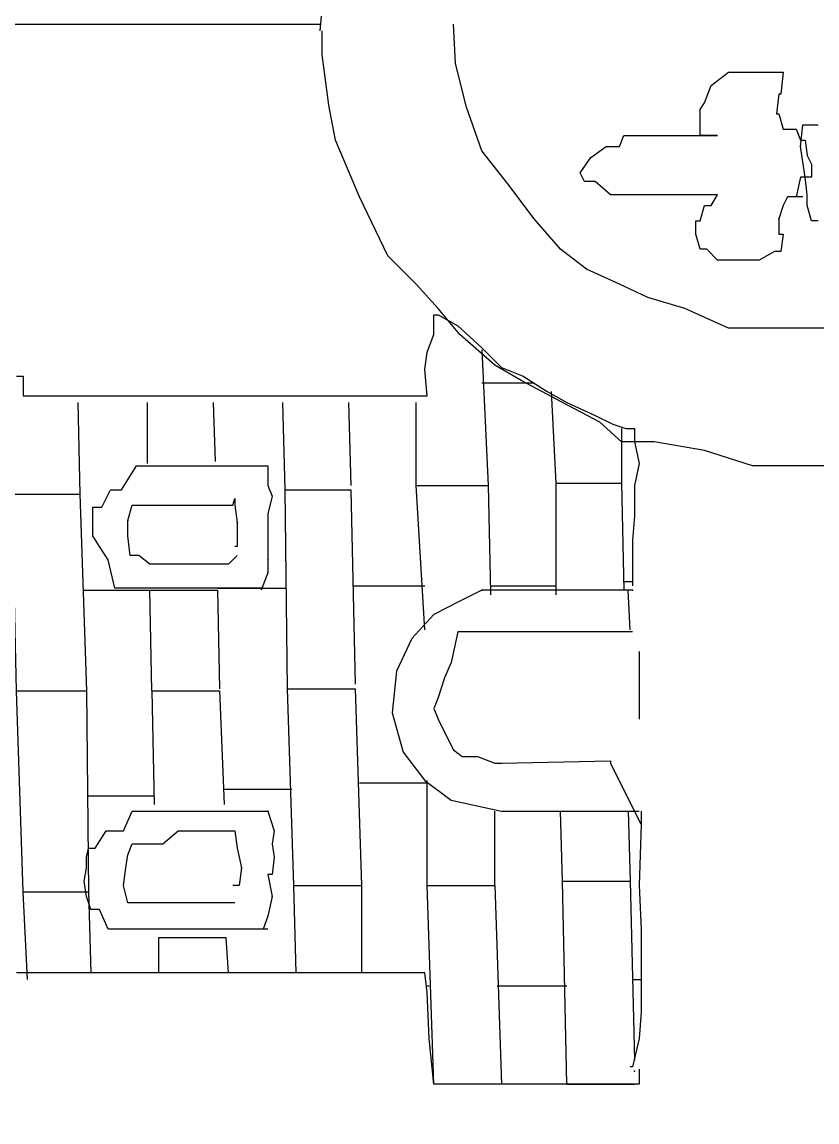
# Model space of a CAD drawing. Extents: x 729854 to 730444, y 4373781 to 4374808.
# Drawn here: x 729888.38 to 729892.02, y 4374637.16 to 4374642.19 of the extents above; entities that cross this region are included whole.
import ezdxf

# ---------------------------------------------------------------- set-up
doc = ezdxf.new("R2010")
doc.units = 0
doc.layers.get('0').update_dxf_attribs({"linetype": 'CONTINUOUS'})

msp = doc.modelspace()

# ---------------------------------------------------------------- linework, layer by layer
at = {"color": 0, "linetype": 'CONTINUOUS'}
for p, q in [((729889.74, 4374642.15), (729889.75, 4374642.25)), ((729889.74, 4374642.15), (729889.75, 4374642.25)), ((729888.19, 4374642.18), (729888.97, 4374642.18)), ((729888.19, 4374642.18), (729888.97, 4374642.18)), ((729888.97, 4374642.18), (729889.59, 4374642.18)), ((729888.97, 4374642.18), (729889.59, 4374642.18)), ((729889.59, 4374642.18), (729889.74, 4374642.18)), ((729889.59, 4374642.18), (729889.74, 4374642.18)), ((729890.36, 4374642), (729890.35, 4374642.18)), ((729890.36, 4374642), (729890.35, 4374642.18)), ((729889.75, 4374642.04), (729889.75, 4374642.15)), ((729889.75, 4374642.04), (729889.75, 4374642.15)), ((729889.76, 4374641.96), (729889.75, 4374642.04)), ((729889.76, 4374641.96), (729889.75, 4374642.04)), ((729890.41, 4374641.8), (729890.36, 4374642)), ((729890.41, 4374641.8), (729890.36, 4374642)), ((729889.78, 4374641.81), (729889.76, 4374641.96)), ((729889.78, 4374641.81), (729889.76, 4374641.96)), ((729891.53, 4374641.9), (729891.61, 4374641.96)), ((729891.53, 4374641.9), (729891.61, 4374641.96)), ((729891.61, 4374641.96), (729891.68, 4374641.96)), ((729891.61, 4374641.96), (729891.68, 4374641.96)), ((729891.68, 4374641.96), (729891.76, 4374641.96)), ((729891.68, 4374641.96), (729891.76, 4374641.96)), ((729891.76, 4374641.96), (729891.81, 4374641.96)), ((729891.76, 4374641.96), (729891.81, 4374641.96)), ((729891.81, 4374641.96), (729891.86, 4374641.96)), ((729891.81, 4374641.96), (729891.86, 4374641.96)), ((729891.86, 4374641.96), (729891.85, 4374641.86)), ((729891.86, 4374641.96), (729891.85, 4374641.86)), ((729891.5, 4374641.82), (729891.53, 4374641.9)), ((729891.5, 4374641.82), (729891.53, 4374641.9)), ((729891.48, 4374641.79), (729891.5, 4374641.82)), ((729891.48, 4374641.79), (729891.5, 4374641.82)), ((729891.84, 4374641.86), (729891.83, 4374641.77)), ((729891.84, 4374641.86), (729891.83, 4374641.77)), ((729891.85, 4374641.86), (729891.84, 4374641.86)), ((729891.85, 4374641.86), (729891.84, 4374641.86)), ((729889.81, 4374641.65), (729889.78, 4374641.81)), ((729889.81, 4374641.65), (729889.78, 4374641.81)), ((729890.48, 4374641.6), (729890.41, 4374641.8)), ((729890.48, 4374641.6), (729890.41, 4374641.8)), ((729891.48, 4374641.67), (729891.48, 4374641.79)), ((729891.48, 4374641.67), (729891.48, 4374641.79)), ((729891.83, 4374641.77), (729891.84, 4374641.77)), ((729891.83, 4374641.77), (729891.84, 4374641.77)), ((729891.84, 4374641.77), (729891.86, 4374641.7)), ((729891.84, 4374641.77), (729891.86, 4374641.7)), ((729891.94, 4374641.62), (729891.95, 4374641.72)), ((729891.94, 4374641.62), (729891.95, 4374641.72)), ((729891.95, 4374641.72), (729891.99, 4374641.72)), ((729891.95, 4374641.72), (729891.99, 4374641.72)), ((729891.99, 4374641.72), (729892.02, 4374641.72)), ((729891.99, 4374641.72), (729892.02, 4374641.72)), ((729891.11, 4374641.62), (729891.13, 4374641.67)), ((729891.11, 4374641.62), (729891.13, 4374641.67)), ((729891.13, 4374641.67), (729891.21, 4374641.67)), ((729891.13, 4374641.67), (729891.21, 4374641.67)), ((729891.21, 4374641.67), (729891.26, 4374641.67)), ((729891.21, 4374641.67), (729891.26, 4374641.67)), ((729891.26, 4374641.67), (729891.35, 4374641.67)), ((729891.26, 4374641.67), (729891.35, 4374641.67)), ((729891.35, 4374641.67), (729891.44, 4374641.67)), ((729891.35, 4374641.67), (729891.44, 4374641.67)), ((729891.44, 4374641.67), (729891.48, 4374641.67)), ((729891.44, 4374641.67), (729891.48, 4374641.67)), ((729891.48, 4374641.67), (729891.52, 4374641.67)), ((729891.52, 4374641.67), (729891.48, 4374641.67)), ((729891.48, 4374641.67), (729891.52, 4374641.67)), ((729891.52, 4374641.67), (729891.48, 4374641.67)), ((729891.52, 4374641.67), (729891.56, 4374641.67)), ((729891.56, 4374641.67), (729891.52, 4374641.67)), ((729891.52, 4374641.67), (729891.56, 4374641.67)), ((729891.56, 4374641.67), (729891.52, 4374641.67)), ((729891.86, 4374641.7), (729891.88, 4374641.7)), ((729891.86, 4374641.7), (729891.88, 4374641.7)), ((729891.88, 4374641.7), (729891.92, 4374641.7)), ((729891.88, 4374641.7), (729891.92, 4374641.7)), ((729891.92, 4374641.7), (729891.94, 4374641.65)), ((729891.92, 4374641.7), (729891.94, 4374641.65)), ((729889.92, 4374641.39), (729889.81, 4374641.65)), ((729889.92, 4374641.39), (729889.81, 4374641.65)), ((729890.98, 4374641.57), (729891.05, 4374641.62)), ((729890.98, 4374641.57), (729891.05, 4374641.62)), ((729891.05, 4374641.62), (729891.11, 4374641.62)), ((729891.05, 4374641.62), (729891.11, 4374641.62)), ((729891.94, 4374641.65), (729891.96, 4374641.65)), ((729891.94, 4374641.65), (729891.96, 4374641.65)), ((729891.95, 4374641.55), (729891.94, 4374641.62)), ((729891.95, 4374641.55), (729891.94, 4374641.62)), ((729891.96, 4374641.65), (729891.97, 4374641.58)), ((729891.96, 4374641.65), (729891.97, 4374641.58)), ((729890.6, 4374641.45), (729890.48, 4374641.6)), ((729890.6, 4374641.45), (729890.48, 4374641.6)), ((729890.93, 4374641.5), (729890.98, 4374641.57)), ((729890.93, 4374641.5), (729890.98, 4374641.57)), ((729891.97, 4374641.58), (729891.99, 4374641.54)), ((729891.97, 4374641.58), (729891.99, 4374641.54)), ((729891.96, 4374641.48), (729891.95, 4374641.55)), ((729891.96, 4374641.48), (729891.95, 4374641.55)), ((729891.99, 4374641.54), (729891.99, 4374641.48)), ((729891.99, 4374641.54), (729891.99, 4374641.48)), ((729890.95, 4374641.46), (729890.93, 4374641.5)), ((729890.95, 4374641.46), (729890.93, 4374641.5)), ((729891.94, 4374641.48), (729891.92, 4374641.39)), ((729891.94, 4374641.48), (729891.92, 4374641.39)), ((729891.96, 4374641.48), (729891.94, 4374641.48)), ((729891.96, 4374641.48), (729891.94, 4374641.48)), ((729891.97, 4374641.4), (729891.96, 4374641.48)), ((729891.99, 4374641.48), (729891.96, 4374641.48)), ((729891.97, 4374641.4), (729891.96, 4374641.48)), ((729891.99, 4374641.48), (729891.96, 4374641.48)), ((729890.72, 4374641.29), (729890.6, 4374641.45)), ((729890.72, 4374641.29), (729890.6, 4374641.45)), ((729891, 4374641.46), (729890.95, 4374641.46)), ((729891, 4374641.46), (729890.95, 4374641.46)), ((729891.07, 4374641.4), (729891, 4374641.46)), ((729891.07, 4374641.4), (729891, 4374641.46)), ((729890.05, 4374641.12), (729889.92, 4374641.39)), ((729890.05, 4374641.12), (729889.92, 4374641.39)), ((729891.17, 4374641.4), (729891.07, 4374641.4)), ((729891.17, 4374641.4), (729891.07, 4374641.4)), ((729891.26, 4374641.4), (729891.17, 4374641.4)), ((729891.26, 4374641.4), (729891.17, 4374641.4)), ((729891.33, 4374641.4), (729891.26, 4374641.4)), ((729891.33, 4374641.4), (729891.26, 4374641.4)), ((729891.38, 4374641.4), (729891.33, 4374641.4)), ((729891.38, 4374641.4), (729891.33, 4374641.4)), ((729891.44, 4374641.4), (729891.38, 4374641.4)), ((729891.44, 4374641.4), (729891.38, 4374641.4)), ((729891.51, 4374641.4), (729891.44, 4374641.4)), ((729891.51, 4374641.4), (729891.44, 4374641.4)), ((729891.56, 4374641.4), (729891.51, 4374641.4)), ((729891.56, 4374641.4), (729891.51, 4374641.4)), ((729891.53, 4374641.35), (729891.56, 4374641.4)), ((729891.53, 4374641.35), (729891.56, 4374641.4)), ((729891.88, 4374641.39), (729891.86, 4374641.35)), ((729891.88, 4374641.39), (729891.86, 4374641.35)), ((729891.92, 4374641.39), (729891.88, 4374641.39)), ((729891.92, 4374641.39), (729891.88, 4374641.39)), ((729891.95, 4374641.39), (729891.92, 4374641.39)), ((729891.95, 4374641.39), (729891.92, 4374641.39)), ((729891.97, 4374641.35), (729891.97, 4374641.4)), ((729891.97, 4374641.35), (729891.97, 4374641.4)), ((729891.48, 4374641.28), (729891.5, 4374641.35)), ((729891.48, 4374641.28), (729891.5, 4374641.35)), ((729891.5, 4374641.35), (729891.53, 4374641.35)), ((729891.5, 4374641.35), (729891.53, 4374641.35)), ((729891.86, 4374641.35), (729891.84, 4374641.29)), ((729891.86, 4374641.35), (729891.84, 4374641.29)), ((729891.99, 4374641.28), (729891.97, 4374641.35)), ((729891.99, 4374641.28), (729891.97, 4374641.35)), ((729890.84, 4374641.15), (729890.72, 4374641.29)), ((729890.84, 4374641.15), (729890.72, 4374641.29)), ((729891.46, 4374641.22), (729891.46, 4374641.28)), ((729891.46, 4374641.28), (729891.48, 4374641.28)), ((729891.46, 4374641.22), (729891.46, 4374641.28)), ((729891.46, 4374641.28), (729891.48, 4374641.28)), ((729891.84, 4374641.29), (729891.84, 4374641.22)), ((729891.84, 4374641.29), (729891.84, 4374641.22)), ((729892.02, 4374641.28), (729891.99, 4374641.28)), ((729892.02, 4374641.28), (729891.99, 4374641.28)), ((729891.48, 4374641.15), (729891.46, 4374641.22)), ((729891.48, 4374641.15), (729891.46, 4374641.22)), ((729891.84, 4374641.22), (729891.86, 4374641.22)), ((729891.84, 4374641.22), (729891.86, 4374641.22)), ((729891.86, 4374641.22), (729891.85, 4374641.14)), ((729891.86, 4374641.22), (729891.85, 4374641.14)), ((729890.18, 4374640.99), (729890.05, 4374641.12)), ((729890.18, 4374640.99), (729890.05, 4374641.12)), ((729890.96, 4374641.06), (729890.84, 4374641.15)), ((729890.96, 4374641.06), (729890.84, 4374641.15)), ((729891.51, 4374641.15), (729891.48, 4374641.15)), ((729891.51, 4374641.15), (729891.48, 4374641.15)), ((729891.56, 4374641.1), (729891.51, 4374641.15)), ((729891.56, 4374641.1), (729891.51, 4374641.15)), ((729891.82, 4374641.14), (729891.75, 4374641.1)), ((729891.82, 4374641.14), (729891.75, 4374641.1)), ((729891.85, 4374641.14), (729891.82, 4374641.14)), ((729891.85, 4374641.14), (729891.82, 4374641.14)), ((729891.62, 4374641.1), (729891.56, 4374641.1)), ((729891.62, 4374641.1), (729891.56, 4374641.1)), ((729891.67, 4374641.1), (729891.62, 4374641.1)), ((729891.67, 4374641.1), (729891.62, 4374641.1)), ((729891.75, 4374641.1), (729891.67, 4374641.1)), ((729891.75, 4374641.1), (729891.67, 4374641.1)), ((729891.11, 4374640.99), (729890.96, 4374641.06)), ((729891.11, 4374640.99), (729890.96, 4374641.06)), ((729890.28, 4374640.88), (729890.18, 4374640.99)), ((729890.28, 4374640.88), (729890.18, 4374640.99)), ((729891.24, 4374640.93), (729891.11, 4374640.99)), ((729891.24, 4374640.93), (729891.11, 4374640.99)), ((729891.41, 4374640.88), (729891.24, 4374640.93)), ((729891.41, 4374640.88), (729891.24, 4374640.93)), ((729890.38, 4374640.76), (729890.28, 4374640.88)), ((729890.38, 4374640.76), (729890.28, 4374640.88)), ((729891.61, 4374640.79), (729891.41, 4374640.88)), ((729891.61, 4374640.79), (729891.41, 4374640.88)), ((729890.26, 4374640.8), (729890.26, 4374640.85)), ((729890.26, 4374640.85), (729890.28, 4374640.85)), ((729890.26, 4374640.8), (729890.26, 4374640.85)), ((729890.26, 4374640.85), (729890.28, 4374640.85)), ((729890.28, 4374640.85), (729890.37, 4374640.8)), ((729890.28, 4374640.85), (729890.37, 4374640.8)), ((729890.23, 4374640.68), (729890.26, 4374640.76)), ((729890.23, 4374640.68), (729890.26, 4374640.76)), ((729890.26, 4374640.76), (729890.26, 4374640.8)), ((729890.26, 4374640.76), (729890.26, 4374640.8)), ((729890.37, 4374640.8), (729890.48, 4374640.7)), ((729890.37, 4374640.8), (729890.48, 4374640.7)), ((729890.54, 4374640.62), (729890.38, 4374640.76)), ((729890.54, 4374640.62), (729890.38, 4374640.76)), ((729891.81, 4374640.79), (729891.61, 4374640.79)), ((729891.81, 4374640.79), (729891.61, 4374640.79)), ((729892, 4374640.79), (729891.81, 4374640.79)), ((729892, 4374640.79), (729891.81, 4374640.79)), ((729892.2, 4374640.79), (729892, 4374640.79)), ((729892.2, 4374640.79), (729892, 4374640.79)), ((729890.22, 4374640.6), (729890.23, 4374640.68)), ((729890.22, 4374640.6), (729890.23, 4374640.68)), ((729890.48, 4374640.7), (729890.57, 4374640.61)), ((729890.48, 4374640.7), (729890.57, 4374640.61)), ((729890.48, 4374640.69), (729890.51, 4374640.07)), ((729890.48, 4374640.69), (729890.51, 4374640.07)), ((729890.66, 4374640.55), (729890.54, 4374640.62)), ((729890.66, 4374640.55), (729890.54, 4374640.62)), ((729890.57, 4374640.61), (729890.67, 4374640.57)), ((729890.57, 4374640.61), (729890.67, 4374640.57)), ((729888.35, 4374640.57), (729888.38, 4374640.57)), ((729888.35, 4374640.57), (729888.38, 4374640.57)), ((729888.38, 4374640.57), (729888.38, 4374640.48)), ((729888.38, 4374640.57), (729888.38, 4374640.48)), ((729890.23, 4374640.48), (729890.22, 4374640.6)), ((729890.23, 4374640.48), (729890.22, 4374640.6)), ((729890.67, 4374640.57), (729890.78, 4374640.5)), ((729890.67, 4374640.57), (729890.78, 4374640.5)), ((729890.48, 4374640.54), (729890.72, 4374640.54)), ((729890.48, 4374640.54), (729890.72, 4374640.54)), ((729890.85, 4374640.45), (729890.66, 4374640.55)), ((729890.85, 4374640.45), (729890.66, 4374640.55)), ((729888.38, 4374640.48), (729888.43, 4374640.48)), ((729888.38, 4374640.48), (729888.43, 4374640.48)), ((729888.43, 4374640.48), (729888.57, 4374640.48)), ((729888.43, 4374640.48), (729888.57, 4374640.48)), ((729888.57, 4374640.48), (729888.87, 4374640.48)), ((729888.57, 4374640.48), (729888.87, 4374640.48)), ((729888.87, 4374640.48), (729889.14, 4374640.48)), ((729888.87, 4374640.48), (729889.14, 4374640.48)), ((729889.14, 4374640.48), (729889.31, 4374640.48)), ((729889.14, 4374640.48), (729889.31, 4374640.48)), ((729889.31, 4374640.48), (729889.47, 4374640.48)), ((729889.31, 4374640.48), (729889.47, 4374640.48)), ((729889.47, 4374640.48), (729889.62, 4374640.48)), ((729889.47, 4374640.48), (729889.62, 4374640.48)), ((729889.62, 4374640.48), (729889.81, 4374640.48)), ((729889.62, 4374640.48), (729889.81, 4374640.48)), ((729889.81, 4374640.48), (729889.95, 4374640.48)), ((729889.81, 4374640.48), (729889.95, 4374640.48)), ((729889.95, 4374640.48), (729890.09, 4374640.48)), ((729889.95, 4374640.48), (729890.09, 4374640.48)), ((729890.09, 4374640.48), (729890.15, 4374640.48)), ((729890.09, 4374640.48), (729890.15, 4374640.48)), ((729890.15, 4374640.48), (729890.21, 4374640.48)), ((729890.15, 4374640.48), (729890.21, 4374640.48)), ((729890.21, 4374640.48), (729890.23, 4374640.48)), ((729890.21, 4374640.48), (729890.23, 4374640.48)), ((729890.78, 4374640.5), (729890.87, 4374640.45)), ((729890.78, 4374640.5), (729890.87, 4374640.45)), ((729890.82, 4374640.08), (729890.8, 4374640.5)), ((729890.82, 4374640.08), (729890.8, 4374640.5)), ((729888.63, 4374640.45), (729888.64, 4374640.03)), ((729888.63, 4374640.45), (729888.64, 4374640.03)), ((729888.95, 4374640.17), (729888.95, 4374640.45)), ((729888.95, 4374640.17), (729888.95, 4374640.45)), ((729889.25, 4374640.45), (729889.26, 4374640.18)), ((729889.25, 4374640.45), (729889.26, 4374640.18)), ((729889.58, 4374640.05), (729889.57, 4374640.45)), ((729889.58, 4374640.05), (729889.57, 4374640.45)), ((729889.87, 4374640.45), (729889.88, 4374640.07)), ((729889.87, 4374640.45), (729889.88, 4374640.07)), ((729890.18, 4374640.07), (729890.18, 4374640.45)), ((729890.18, 4374640.07), (729890.18, 4374640.45)), ((729891.02, 4374640.36), (729890.85, 4374640.45)), ((729891.02, 4374640.36), (729890.85, 4374640.45)), ((729890.87, 4374640.45), (729891, 4374640.39)), ((729890.87, 4374640.45), (729891, 4374640.39)), ((729891, 4374640.39), (729891.08, 4374640.35)), ((729891, 4374640.39), (729891.08, 4374640.35)), ((729891.12, 4374640.27), (729891.02, 4374640.36)), ((729891.12, 4374640.27), (729891.02, 4374640.36)), ((729891.08, 4374640.35), (729891.14, 4374640.33)), ((729891.08, 4374640.35), (729891.14, 4374640.33)), ((729891.12, 4374640.33), (729891.12, 4374640.08)), ((729891.12, 4374640.33), (729891.12, 4374640.08)), ((729891.14, 4374640.33), (729891.18, 4374640.33)), ((729891.14, 4374640.33), (729891.18, 4374640.33)), ((729891.18, 4374640.33), (729891.18, 4374640.27)), ((729891.18, 4374640.33), (729891.18, 4374640.27)), ((729891.27, 4374640.27), (729891.12, 4374640.27)), ((729891.27, 4374640.27), (729891.12, 4374640.27)), ((729891.18, 4374640.27), (729891.2, 4374640.17)), ((729891.18, 4374640.27), (729891.2, 4374640.17)), ((729891.5, 4374640.23), (729891.27, 4374640.27)), ((729891.5, 4374640.23), (729891.27, 4374640.27)), ((729891.72, 4374640.16), (729891.5, 4374640.23)), ((729891.72, 4374640.16), (729891.5, 4374640.23)), ((729888.83, 4374640.05), (729888.9, 4374640.16)), ((729888.83, 4374640.05), (729888.9, 4374640.16)), ((729888.9, 4374640.16), (729888.96, 4374640.16)), ((729888.9, 4374640.16), (729888.96, 4374640.16)), ((729888.96, 4374640.16), (729889.03, 4374640.16)), ((729888.96, 4374640.16), (729889.03, 4374640.16)), ((729889.03, 4374640.16), (729889.1, 4374640.16)), ((729889.03, 4374640.16), (729889.1, 4374640.16)), ((729889.1, 4374640.16), (729889.19, 4374640.16)), ((729889.1, 4374640.16), (729889.19, 4374640.16)), ((729889.19, 4374640.16), (729889.28, 4374640.16)), ((729889.19, 4374640.16), (729889.28, 4374640.16)), ((729889.28, 4374640.16), (729889.34, 4374640.16)), ((729889.28, 4374640.16), (729889.34, 4374640.16)), ((729889.34, 4374640.16), (729889.39, 4374640.16)), ((729889.34, 4374640.16), (729889.39, 4374640.16)), ((729889.39, 4374640.16), (729889.44, 4374640.16)), ((729889.39, 4374640.16), (729889.44, 4374640.16)), ((729889.44, 4374640.16), (729889.47, 4374640.16)), ((729889.44, 4374640.16), (729889.47, 4374640.16)), ((729889.47, 4374640.16), (729889.5, 4374640.16)), ((729889.47, 4374640.16), (729889.5, 4374640.16)), ((729889.5, 4374640.16), (729889.5, 4374640.07)), ((729889.5, 4374640.16), (729889.5, 4374640.07)), ((729891.2, 4374640.17), (729891.18, 4374640.07)), ((729891.2, 4374640.17), (729891.18, 4374640.07)), ((729891.92, 4374640.16), (729891.72, 4374640.16)), ((729891.92, 4374640.16), (729891.72, 4374640.16)), ((729892.14, 4374640.16), (729891.92, 4374640.16)), ((729892.14, 4374640.16), (729891.92, 4374640.16)), ((729889.5, 4374640.07), (729889.52, 4374640.02)), ((729889.5, 4374640.07), (729889.52, 4374640.02)), ((729891.18, 4374640.07), (729891.18, 4374639.93)), ((729891.18, 4374640.07), (729891.18, 4374639.93)), ((729888.74, 4374639.97), (729888.78, 4374640.05)), ((729888.74, 4374639.97), (729888.78, 4374640.05)), ((729888.78, 4374640.05), (729888.83, 4374640.05)), ((729888.78, 4374640.05), (729888.83, 4374640.05)), ((729889.34, 4374639.98), (729889.35, 4374640.01)), ((729889.34, 4374639.98), (729889.35, 4374640.01)), ((729889.35, 4374640.01), (729889.35, 4374639.98)), ((729889.35, 4374640.01), (729889.35, 4374639.98)), ((729889.52, 4374640.02), (729889.5, 4374639.94)), ((729889.52, 4374640.02), (729889.5, 4374639.94)), ((729888.7, 4374639.92), (729888.7, 4374639.97)), ((729888.7, 4374639.97), (729888.74, 4374639.97)), ((729888.7, 4374639.92), (729888.7, 4374639.97)), ((729888.7, 4374639.97), (729888.74, 4374639.97)), ((729888.86, 4374639.91), (729888.88, 4374639.98)), ((729888.86, 4374639.91), (729888.88, 4374639.98)), ((729888.88, 4374639.98), (729888.91, 4374639.98)), ((729888.88, 4374639.98), (729888.91, 4374639.98)), ((729888.91, 4374639.98), (729888.96, 4374639.98)), ((729888.91, 4374639.98), (729888.96, 4374639.98)), ((729888.96, 4374639.98), (729889.04, 4374639.98)), ((729888.96, 4374639.98), (729889.04, 4374639.98)), ((729889.04, 4374639.98), (729889.14, 4374639.98)), ((729889.04, 4374639.98), (729889.14, 4374639.98)), ((729889.14, 4374639.98), (729889.2, 4374639.98)), ((729889.14, 4374639.98), (729889.2, 4374639.98)), ((729889.2, 4374639.98), (729889.25, 4374639.98)), ((729889.2, 4374639.98), (729889.25, 4374639.98)), ((729889.25, 4374639.98), (729889.31, 4374639.98)), ((729889.25, 4374639.98), (729889.31, 4374639.98)), ((729889.31, 4374639.98), (729889.34, 4374639.98)), ((729889.31, 4374639.98), (729889.34, 4374639.98)), ((729889.35, 4374639.98), (729889.36, 4374639.9)), ((729889.35, 4374639.98), (729889.36, 4374639.9)), ((729888.7, 4374639.84), (729888.7, 4374639.92)), ((729888.7, 4374639.84), (729888.7, 4374639.92)), ((729888.86, 4374639.84), (729888.86, 4374639.91)), ((729888.86, 4374639.84), (729888.86, 4374639.91)), ((729889.5, 4374639.94), (729889.5, 4374639.9)), ((729889.5, 4374639.94), (729889.5, 4374639.9)), ((729891.18, 4374639.93), (729891.17, 4374639.82)), ((729891.18, 4374639.93), (729891.17, 4374639.82)), ((729889.36, 4374639.9), (729889.36, 4374639.79)), ((729889.36, 4374639.9), (729889.36, 4374639.79)), ((729889.5, 4374639.9), (729889.5, 4374639.83)), ((729889.5, 4374639.9), (729889.5, 4374639.83)), ((729888.73, 4374639.79), (729888.7, 4374639.84)), ((729888.73, 4374639.79), (729888.7, 4374639.84)), ((729888.87, 4374639.75), (729888.86, 4374639.84)), ((729888.87, 4374639.75), (729888.86, 4374639.84)), ((729889.5, 4374639.83), (729889.5, 4374639.79)), ((729889.5, 4374639.83), (729889.5, 4374639.79)), ((729891.17, 4374639.82), (729891.17, 4374639.71)), ((729891.17, 4374639.82), (729891.17, 4374639.71)), ((729888.77, 4374639.73), (729888.73, 4374639.79)), ((729888.77, 4374639.73), (729888.73, 4374639.79)), ((729889.36, 4374639.79), (729889.35, 4374639.79)), ((729889.36, 4374639.79), (729889.35, 4374639.79)), ((729889.5, 4374639.79), (729889.5, 4374639.73)), ((729889.5, 4374639.79), (729889.5, 4374639.73)), ((729888.8, 4374639.6), (729888.77, 4374639.73)), ((729888.8, 4374639.6), (729888.77, 4374639.73)), ((729888.91, 4374639.75), (729888.87, 4374639.75)), ((729888.91, 4374639.75), (729888.87, 4374639.75)), ((729888.96, 4374639.71), (729888.91, 4374639.75)), ((729888.96, 4374639.71), (729888.91, 4374639.75)), ((729889.02, 4374639.71), (729888.96, 4374639.71)), ((729889.02, 4374639.71), (729888.96, 4374639.71)), ((729889.05, 4374639.71), (729889.02, 4374639.71)), ((729889.05, 4374639.71), (729889.02, 4374639.71)), ((729889.11, 4374639.71), (729889.05, 4374639.71)), ((729889.11, 4374639.71), (729889.05, 4374639.71)), ((729889.19, 4374639.71), (729889.11, 4374639.71)), ((729889.19, 4374639.71), (729889.11, 4374639.71)), ((729889.27, 4374639.71), (729889.19, 4374639.71)), ((729889.27, 4374639.71), (729889.19, 4374639.71)), ((729889.32, 4374639.71), (729889.27, 4374639.71)), ((729889.32, 4374639.71), (729889.27, 4374639.71)), ((729889.36, 4374639.75), (729889.32, 4374639.71)), ((729889.36, 4374639.75), (729889.32, 4374639.71)), ((729889.5, 4374639.73), (729889.5, 4374639.67)), ((729889.5, 4374639.73), (729889.5, 4374639.67)), ((729891.17, 4374639.71), (729891.17, 4374639.62)), ((729891.17, 4374639.71), (729891.17, 4374639.62)), ((729889.5, 4374639.67), (729889.47, 4374639.59)), ((729889.5, 4374639.67), (729889.47, 4374639.59)), ((729889.89, 4374639.61), (729890.22, 4374639.61)), ((729889.89, 4374639.61), (729890.22, 4374639.61)), ((729890.52, 4374639.61), (729890.82, 4374639.61)), ((729890.52, 4374639.61), (729890.82, 4374639.61)), ((729891.13, 4374639.63), (729891.17, 4374639.63)), ((729891.13, 4374639.63), (729891.17, 4374639.63)), ((729891.17, 4374639.62), (729891.17, 4374639.61)), ((729891.17, 4374639.62), (729891.17, 4374639.61)), ((729888.66, 4374639.59), (729888.96, 4374639.59)), ((729888.66, 4374639.59), (729888.96, 4374639.59)), ((729888.86, 4374639.6), (729888.8, 4374639.6)), ((729888.86, 4374639.6), (729888.8, 4374639.6)), ((729888.88, 4374639.6), (729888.86, 4374639.6)), ((729888.88, 4374639.6), (729888.86, 4374639.6)), ((729888.98, 4374639.6), (729888.88, 4374639.6)), ((729888.98, 4374639.6), (729888.88, 4374639.6)), ((729889.09, 4374639.6), (729888.98, 4374639.6)), ((729889.09, 4374639.6), (729888.98, 4374639.6)), ((729889.16, 4374639.6), (729889.09, 4374639.6)), ((729889.16, 4374639.6), (729889.09, 4374639.6)), ((729889.24, 4374639.6), (729889.16, 4374639.6)), ((729889.24, 4374639.6), (729889.16, 4374639.6)), ((729889.38, 4374639.6), (729889.24, 4374639.6)), ((729889.38, 4374639.6), (729889.24, 4374639.6)), ((729889.27, 4374639.6), (729889.58, 4374639.6)), ((729889.27, 4374639.6), (729889.58, 4374639.6)), ((729889.48, 4374639.6), (729889.38, 4374639.6)), ((729889.48, 4374639.6), (729889.38, 4374639.6)), ((729890.48, 4374639.59), (729890.38, 4374639.54)), ((729890.48, 4374639.59), (729890.38, 4374639.54)), ((729890.52, 4374639.59), (729890.48, 4374639.59)), ((729890.52, 4374639.59), (729890.48, 4374639.59)), ((729891.17, 4374639.59), (729890.52, 4374639.59)), ((729891.17, 4374639.59), (729890.52, 4374639.59)), ((729891.16, 4374639.41), (729891.15, 4374639.59)), ((729891.16, 4374639.41), (729891.15, 4374639.59)), ((729890.38, 4374639.54), (729890.26, 4374639.48)), ((729890.38, 4374639.54), (729890.26, 4374639.48)), ((729890.26, 4374639.48), (729890.16, 4374639.37)), ((729890.26, 4374639.48), (729890.16, 4374639.37)), ((729890.37, 4374639.4), (729890.34, 4374639.26)), ((729890.37, 4374639.4), (729890.34, 4374639.26)), ((729890.42, 4374639.4), (729890.37, 4374639.4)), ((729890.42, 4374639.4), (729890.37, 4374639.4)), ((729890.46, 4374639.4), (729890.42, 4374639.4)), ((729890.46, 4374639.4), (729890.42, 4374639.4)), ((729890.52, 4374639.4), (729890.46, 4374639.4)), ((729890.52, 4374639.4), (729890.46, 4374639.4)), ((729891.17, 4374639.4), (729890.52, 4374639.4)), ((729891.17, 4374639.4), (729890.52, 4374639.4)), ((729890.16, 4374639.37), (729890.09, 4374639.22)), ((729890.16, 4374639.37), (729890.09, 4374639.22)), ((729891.2, 4374639.31), (729891.2, 4374639.23)), ((729891.2, 4374639.31), (729891.2, 4374639.23)), ((729890.34, 4374639.26), (729890.31, 4374639.19)), ((729890.34, 4374639.26), (729890.31, 4374639.19)), ((729890.09, 4374639.22), (729890.07, 4374639.03)), ((729890.09, 4374639.22), (729890.07, 4374639.03)), ((729891.2, 4374639.23), (729891.2, 4374639.05)), ((729891.2, 4374639.23), (729891.2, 4374639.05)), ((729890.31, 4374639.19), (729890.28, 4374639.1)), ((729890.31, 4374639.19), (729890.28, 4374639.1)), ((729888.97, 4374639.13), (729888.98, 4374638.61)), ((729888.97, 4374639.13), (729888.98, 4374638.61)), ((729890.28, 4374639.1), (729890.26, 4374639.05)), ((729890.28, 4374639.1), (729890.26, 4374639.05)), ((729890.26, 4374639.05), (729890.28, 4374639)), ((729890.26, 4374639.05), (729890.28, 4374639)), ((729891.2, 4374639.05), (729891.2, 4374639)), ((729891.2, 4374639.05), (729891.2, 4374639)), ((729890.07, 4374639.03), (729890.12, 4374638.85)), ((729890.07, 4374639.03), (729890.12, 4374638.85)), ((729890.28, 4374639), (729890.32, 4374638.92)), ((729890.28, 4374639), (729890.32, 4374638.92)), ((729890.32, 4374638.92), (729890.35, 4374638.86)), ((729890.32, 4374638.92), (729890.35, 4374638.86)), ((729890.12, 4374638.85), (729890.22, 4374638.72)), ((729890.12, 4374638.85), (729890.22, 4374638.72)), ((729890.35, 4374638.86), (729890.39, 4374638.83)), ((729890.35, 4374638.86), (729890.39, 4374638.83)), ((729890.39, 4374638.83), (729890.46, 4374638.83)), ((729890.39, 4374638.83), (729890.46, 4374638.83)), ((729890.46, 4374638.83), (729890.54, 4374638.8)), ((729890.46, 4374638.83), (729890.54, 4374638.8)), ((729890.54, 4374638.8), (729890.57, 4374638.8)), ((729890.54, 4374638.8), (729890.57, 4374638.8)), ((729890.57, 4374638.8), (729891.07, 4374638.81)), ((729890.57, 4374638.8), (729891.07, 4374638.81)), ((729891.07, 4374638.81), (729891.07, 4374638.8)), ((729891.07, 4374638.81), (729891.07, 4374638.8)), ((729891.21, 4374638.52), (729891.07, 4374638.8)), ((729891.21, 4374638.52), (729891.07, 4374638.8)), ((729889.92, 4374638.71), (729890.23, 4374638.71)), ((729889.92, 4374638.71), (729890.23, 4374638.71)), ((729890.22, 4374638.72), (729890.34, 4374638.63)), ((729890.22, 4374638.72), (729890.34, 4374638.63)), ((729890.23, 4374638.24), (729890.23, 4374638.72)), ((729890.23, 4374638.24), (729890.23, 4374638.72)), ((729888.68, 4374638.65), (729888.98, 4374638.65)), ((729888.68, 4374638.65), (729888.98, 4374638.65)), ((729889.3, 4374638.68), (729889.61, 4374638.68)), ((729889.3, 4374638.68), (729889.61, 4374638.68)), ((729890.34, 4374638.63), (729890.57, 4374638.58)), ((729890.34, 4374638.63), (729890.57, 4374638.58)), ((729888.84, 4374638.49), (729888.88, 4374638.58)), ((729888.84, 4374638.49), (729888.88, 4374638.58)), ((729888.88, 4374638.58), (729888.97, 4374638.58)), ((729888.88, 4374638.58), (729888.97, 4374638.58)), ((729888.97, 4374638.58), (729889.07, 4374638.58)), ((729888.97, 4374638.58), (729889.07, 4374638.58)), ((729889.07, 4374638.58), (729889.14, 4374638.58)), ((729889.07, 4374638.58), (729889.14, 4374638.58)), ((729889.14, 4374638.58), (729889.17, 4374638.58)), ((729889.14, 4374638.58), (729889.17, 4374638.58)), ((729889.17, 4374638.58), (729889.26, 4374638.58)), ((729889.17, 4374638.58), (729889.26, 4374638.58)), ((729889.26, 4374638.58), (729889.3, 4374638.58)), ((729889.26, 4374638.58), (729889.3, 4374638.58)), ((729889.3, 4374638.58), (729889.36, 4374638.58)), ((729889.3, 4374638.58), (729889.36, 4374638.58)), ((729889.36, 4374638.58), (729889.41, 4374638.58)), ((729889.36, 4374638.58), (729889.41, 4374638.58)), ((729889.41, 4374638.58), (729889.44, 4374638.58)), ((729889.41, 4374638.58), (729889.44, 4374638.58)), ((729889.44, 4374638.58), (729889.5, 4374638.58)), ((729889.44, 4374638.58), (729889.5, 4374638.58)), ((729889.5, 4374638.58), (729889.53, 4374638.49)), ((729889.5, 4374638.58), (729889.53, 4374638.49)), ((729890.54, 4374638.24), (729890.54, 4374638.58)), ((729890.54, 4374638.24), (729890.54, 4374638.58)), ((729890.57, 4374638.58), (729891.2, 4374638.58)), ((729890.57, 4374638.58), (729891.2, 4374638.58)), ((729890.85, 4374638.26), (729890.84, 4374638.58)), ((729890.85, 4374638.26), (729890.84, 4374638.58)), ((729891.15, 4374638.58), (729891.16, 4374638.26)), ((729891.15, 4374638.58), (729891.16, 4374638.26)), ((729891.21, 4374638.58), (729891.21, 4374638.52)), ((729891.21, 4374638.58), (729891.21, 4374638.52)), ((729891.21, 4374638.52), (729891.2, 4374638.24)), ((729891.21, 4374638.52), (729891.2, 4374638.24)), ((729888.71, 4374638.41), (729888.76, 4374638.49)), ((729888.71, 4374638.41), (729888.76, 4374638.49)), ((729888.76, 4374638.49), (729888.8, 4374638.49)), ((729888.76, 4374638.49), (729888.8, 4374638.49)), ((729888.8, 4374638.49), (729888.84, 4374638.49)), ((729888.8, 4374638.49), (729888.84, 4374638.49)), ((729889.02, 4374638.43), (729889.09, 4374638.49)), ((729889.02, 4374638.43), (729889.09, 4374638.49)), ((729889.09, 4374638.49), (729889.16, 4374638.49)), ((729889.09, 4374638.49), (729889.16, 4374638.49)), ((729889.16, 4374638.49), (729889.22, 4374638.49)), ((729889.16, 4374638.49), (729889.22, 4374638.49)), ((729889.22, 4374638.49), (729889.26, 4374638.49)), ((729889.22, 4374638.49), (729889.26, 4374638.49)), ((729889.26, 4374638.49), (729889.3, 4374638.49)), ((729889.26, 4374638.49), (729889.3, 4374638.49)), ((729889.3, 4374638.49), (729889.35, 4374638.49)), ((729889.3, 4374638.49), (729889.35, 4374638.49)), ((729889.35, 4374638.49), (729889.36, 4374638.41)), ((729889.35, 4374638.49), (729889.36, 4374638.41)), ((729889.53, 4374638.49), (729889.52, 4374638.43)), ((729889.53, 4374638.49), (729889.52, 4374638.43)), ((729888.67, 4374638.37), (729888.68, 4374638.41)), ((729888.67, 4374638.37), (729888.68, 4374638.41)), ((729888.68, 4374638.41), (729888.71, 4374638.41)), ((729888.68, 4374638.41), (729888.71, 4374638.41)), ((729888.86, 4374638.38), (729888.88, 4374638.43)), ((729888.86, 4374638.38), (729888.88, 4374638.43)), ((729888.88, 4374638.43), (729888.95, 4374638.43)), ((729888.88, 4374638.43), (729888.95, 4374638.43)), ((729888.95, 4374638.43), (729889.02, 4374638.43)), ((729888.95, 4374638.43), (729889.02, 4374638.43)), ((729889.36, 4374638.41), (729889.37, 4374638.37)), ((729889.36, 4374638.41), (729889.37, 4374638.37)), ((729889.52, 4374638.43), (729889.53, 4374638.37)), ((729889.52, 4374638.43), (729889.53, 4374638.37)), ((729888.67, 4374638.32), (729888.67, 4374638.37)), ((729888.67, 4374638.32), (729888.67, 4374638.37)), ((729888.85, 4374638.32), (729888.86, 4374638.38)), ((729888.85, 4374638.32), (729888.86, 4374638.38)), ((729889.37, 4374638.37), (729889.38, 4374638.32)), ((729889.37, 4374638.37), (729889.38, 4374638.32)), ((729889.53, 4374638.37), (729889.52, 4374638.29)), ((729889.53, 4374638.37), (729889.52, 4374638.29)), ((729888.66, 4374638.26), (729888.67, 4374638.32)), ((729888.66, 4374638.26), (729888.67, 4374638.32)), ((729888.84, 4374638.24), (729888.85, 4374638.32)), ((729888.84, 4374638.24), (729888.85, 4374638.32)), ((729889.38, 4374638.32), (729889.37, 4374638.24)), ((729889.38, 4374638.32), (729889.37, 4374638.24)), ((729888.67, 4374638.19), (729888.66, 4374638.26)), ((729888.67, 4374638.19), (729888.66, 4374638.26)), ((729889.52, 4374638.29), (729889.5, 4374638.29)), ((729889.5, 4374638.29), (729889.52, 4374638.19)), ((729889.52, 4374638.29), (729889.5, 4374638.29)), ((729889.5, 4374638.29), (729889.52, 4374638.19)), ((729888.86, 4374638.16), (729888.84, 4374638.24)), ((729888.86, 4374638.16), (729888.84, 4374638.24)), ((729889.35, 4374638.24), (729889.34, 4374638.24)), ((729889.35, 4374638.24), (729889.34, 4374638.24)), ((729889.37, 4374638.24), (729889.35, 4374638.24)), ((729889.37, 4374638.24), (729889.35, 4374638.24)), ((729891.2, 4374638.24), (729891.21, 4374638.04)), ((729891.2, 4374638.24), (729891.21, 4374638.04)), ((729888.69, 4374638.13), (729888.67, 4374638.19)), ((729888.69, 4374638.13), (729888.67, 4374638.19)), ((729888.88, 4374638.16), (729888.86, 4374638.16)), ((729888.88, 4374638.16), (729888.86, 4374638.16)), ((729888.94, 4374638.16), (729888.88, 4374638.16)), ((729888.94, 4374638.16), (729888.88, 4374638.16)), ((729889, 4374638.16), (729888.94, 4374638.16)), ((729889, 4374638.16), (729888.94, 4374638.16)), ((729889.08, 4374638.16), (729889, 4374638.16)), ((729889.08, 4374638.16), (729889, 4374638.16)), ((729889.16, 4374638.16), (729889.08, 4374638.16)), ((729889.16, 4374638.16), (729889.08, 4374638.16)), ((729889.22, 4374638.16), (729889.16, 4374638.16)), ((729889.22, 4374638.16), (729889.16, 4374638.16)), ((729889.29, 4374638.16), (729889.22, 4374638.16)), ((729889.29, 4374638.16), (729889.22, 4374638.16)), ((729889.35, 4374638.16), (729889.29, 4374638.16)), ((729889.35, 4374638.16), (729889.29, 4374638.16)), ((729889.52, 4374638.19), (729889.5, 4374638.1)), ((729889.52, 4374638.19), (729889.5, 4374638.1)), ((729888.73, 4374638.13), (729888.69, 4374638.13)), ((729888.73, 4374638.13), (729888.69, 4374638.13)), ((729888.77, 4374638.04), (729888.73, 4374638.13)), ((729888.77, 4374638.04), (729888.73, 4374638.13)), ((729889.5, 4374638.1), (729889.48, 4374638.04)), ((729889.5, 4374638.1), (729889.48, 4374638.04)), ((729888.83, 4374638.04), (729888.77, 4374638.04)), ((729888.83, 4374638.04), (729888.77, 4374638.04)), ((729888.9, 4374638.04), (729888.83, 4374638.04)), ((729888.9, 4374638.04), (729888.83, 4374638.04)), ((729888.96, 4374638.04), (729888.9, 4374638.04)), ((729888.96, 4374638.04), (729888.9, 4374638.04)), ((729889.04, 4374638.04), (729888.96, 4374638.04)), ((729889.04, 4374638.04), (729888.96, 4374638.04)), ((729889.11, 4374638.04), (729889.04, 4374638.04)), ((729889.11, 4374638.04), (729889.04, 4374638.04)), ((729889.19, 4374638.04), (729889.11, 4374638.04)), ((729889.19, 4374638.04), (729889.11, 4374638.04)), ((729889.29, 4374638.04), (729889.19, 4374638.04)), ((729889.29, 4374638.04), (729889.19, 4374638.04)), ((729889.39, 4374638.04), (729889.29, 4374638.04)), ((729889.39, 4374638.04), (729889.29, 4374638.04)), ((729889.5, 4374638.04), (729889.39, 4374638.04)), ((729889.5, 4374638.04), (729889.39, 4374638.04)), ((729889.48, 4374638.04), (729889.45, 4374638.04)), ((729889.48, 4374638.04), (729889.45, 4374638.04)), ((729891.21, 4374638.04), (729891.21, 4374637.84)), ((729891.21, 4374638.04), (729891.21, 4374637.84)), ((729888.44, 4374637.84), (729888.35, 4374637.84)), ((729888.44, 4374637.84), (729888.35, 4374637.84)), ((729888.55, 4374637.84), (729888.44, 4374637.84)), ((729888.55, 4374637.84), (729888.44, 4374637.84)), ((729888.73, 4374637.84), (729888.55, 4374637.84)), ((729888.73, 4374637.84), (729888.55, 4374637.84)), ((729888.96, 4374637.84), (729888.73, 4374637.84)), ((729888.96, 4374637.84), (729888.73, 4374637.84)), ((729889.73, 4374637.84), (729888.96, 4374637.84)), ((729889.73, 4374637.84), (729888.96, 4374637.84)), ((729890.22, 4374637.84), (729889.73, 4374637.84)), ((729890.22, 4374637.84), (729889.73, 4374637.84)), ((729890.23, 4374637.75), (729890.22, 4374637.84)), ((729890.23, 4374637.75), (729890.22, 4374637.84)), ((729891.21, 4374637.84), (729891.21, 4374637.66)), ((729891.21, 4374637.84), (729891.21, 4374637.66)), ((729891.17, 4374637.81), (729891.21, 4374637.81)), ((729891.17, 4374637.81), (729891.21, 4374637.81)), ((729890.23, 4374637.78), (729890.24, 4374637.78)), ((729890.23, 4374637.78), (729890.24, 4374637.78)), ((729890.24, 4374637.54), (729890.23, 4374637.75)), ((729890.24, 4374637.54), (729890.23, 4374637.75)), ((729890.55, 4374637.78), (729890.87, 4374637.78)), ((729890.55, 4374637.78), (729890.87, 4374637.78)), ((729891.21, 4374637.66), (729891.2, 4374637.54)), ((729891.21, 4374637.66), (729891.2, 4374637.54)), ((729890.26, 4374637.33), (729890.24, 4374637.54)), ((729890.26, 4374637.33), (729890.24, 4374637.54)), ((729891.2, 4374637.54), (729891.17, 4374637.41)), ((729891.2, 4374637.54), (729891.17, 4374637.41)), ((729891.17, 4374637.41), (729891.16, 4374637.41)), ((729891.17, 4374637.41), (729891.16, 4374637.41)), ((729891.2, 4374637.4), (729891.2, 4374637.33)), ((729891.2, 4374637.4), (729891.2, 4374637.33)), ((729890.72, 4374637.33), (729890.26, 4374637.33)), ((729890.72, 4374637.33), (729890.26, 4374637.33)), ((729891.2, 4374637.33), (729890.72, 4374637.33)), ((729891.2, 4374637.33), (729890.72, 4374637.33)), ((729890.87, 4374637.33), (729891.18, 4374637.33)), ((729890.87, 4374637.33), (729891.18, 4374637.33))]:
    msp.add_line(p, q, dxfattribs=at)
for points in [[(729890.22, 4374639.41), (729890.18, 4374640.07), (729890.51, 4374640.07), (729890.52, 4374639.58), (729890.52, 4374639.57)], [(729890.22, 4374639.41), (729890.18, 4374640.07), (729890.51, 4374640.07), (729890.52, 4374639.58), (729890.52, 4374639.57)], [(729890.82, 4374639.57), (729890.82, 4374640.08), (729891.12, 4374640.08), (729891.13, 4374639.59)], [(729890.82, 4374639.57), (729890.82, 4374640.08), (729891.12, 4374640.08), (729891.13, 4374639.59)], [(729888.35, 4374639.13), (729888.33, 4374640.03), (729888.64, 4374640.03), (729888.67, 4374639.13)], [(729888.35, 4374639.13), (729888.33, 4374640.03), (729888.64, 4374640.03), (729888.67, 4374639.13)], [(729889.59, 4374639.14), (729889.58, 4374640.05), (729889.88, 4374640.05), (729889.9, 4374639.16)], [(729889.59, 4374639.14), (729889.58, 4374640.05), (729889.88, 4374640.05), (729889.9, 4374639.16)], [(729888.97, 4374639.13), (729888.96, 4374639.59), (729889.27, 4374639.59), (729889.28, 4374639.14)], [(729888.97, 4374639.13), (729888.96, 4374639.59), (729889.27, 4374639.59), (729889.28, 4374639.14)], [(729888.38, 4374638.21), (729888.35, 4374639.13), (729888.67, 4374639.13), (729888.68, 4374638.21)], [(729888.38, 4374638.21), (729888.35, 4374639.13), (729888.67, 4374639.13), (729888.68, 4374638.21)], [(729888.97, 4374639.13), (729889.28, 4374639.13), (729889.3, 4374638.61)], [(729888.97, 4374639.13), (729889.28, 4374639.13), (729889.3, 4374638.61)], [(729889.62, 4374638.24), (729889.59, 4374639.14), (729889.9, 4374639.14), (729889.93, 4374638.24)], [(729889.62, 4374638.24), (729889.59, 4374639.14), (729889.9, 4374639.14), (729889.93, 4374638.24)], [(729890.87, 4374637.33), (729890.85, 4374638.26), (729891.16, 4374638.26), (729891.18, 4374637.44)], [(729890.87, 4374637.33), (729890.85, 4374638.26), (729891.16, 4374638.26), (729891.18, 4374637.44)], [(729888.4, 4374637.81), (729888.38, 4374638.21), (729888.68, 4374638.21), (729888.69, 4374637.84)], [(729888.4, 4374637.81), (729888.38, 4374638.21), (729888.68, 4374638.21), (729888.69, 4374637.84)], [(729889.63, 4374637.84), (729889.62, 4374638.24), (729889.93, 4374638.24), (729889.93, 4374637.84)], [(729889.63, 4374637.84), (729889.62, 4374638.24), (729889.93, 4374638.24), (729889.93, 4374637.84)], [(729890.26, 4374637.33), (729890.23, 4374638.24), (729890.54, 4374638.24), (729890.57, 4374637.33)], [(729890.26, 4374637.33), (729890.23, 4374638.24), (729890.54, 4374638.24), (729890.57, 4374637.33)], [(729889.32, 4374637.84), (729889.31, 4374638), (729889, 4374638), (729889, 4374637.84)], [(729889.32, 4374637.84), (729889.31, 4374638), (729889, 4374638), (729889, 4374637.84)]]:
    msp.add_lwpolyline(points, dxfattribs=at)
for p in [(729891.94, 4374641.62), (729891.94, 4374641.62), (729891.84, 4374641.29), (729891.84, 4374641.29), (729888.86, 4374639.91), (729888.86, 4374639.91), (729889.36, 4374639.9), (729889.36, 4374639.9), (729889.36, 4374639.9), (729889.36, 4374639.9), (729889.5, 4374639.73), (729889.5, 4374639.73), (729889.5, 4374639.67), (729889.5, 4374639.67), (729890.48, 4374639.59), (729890.48, 4374639.59), (729891.17, 4374639.59), (729891.17, 4374639.59), (729889.5, 4374638.58), (729889.5, 4374638.58), (729889.38, 4374638.32), (729889.38, 4374638.32), (729889.52, 4374638.19), (729889.52, 4374638.19), (729889.5, 4374638.1), (729889.5, 4374638.1), (729891.18, 4374637.39), (729891.18, 4374637.39)]:
    msp.add_point(p, dxfattribs=at)

# ---------------------------------------------------------------- meshes
mesh = msp.add_polyface(dxfattribs=at)
corners = [(730162.5, 4373781), (729854.5, 4374807.5), (730444, 4373781), (730444, 4374807.5), (729854.5, 4373781)]
mesh.append_faces([[corners[k] for k in face] for face in [(0, 1, 4), (1, 0, 2, 3)]], dxfattribs={"vtx0": -1, "color": 0})
mesh = msp.add_polyface(dxfattribs=at)
corners = [(730145.58, 4374621), (730145.58, 4374801.5), (729864.5, 4374801.5), (729864.5, 4374621)]
mesh.append_faces([[corners[k] for k in face] for face in [(0, 1, 2, 3)]], dxfattribs={"color": 0})

doc.saveas('drawing.dxf')
